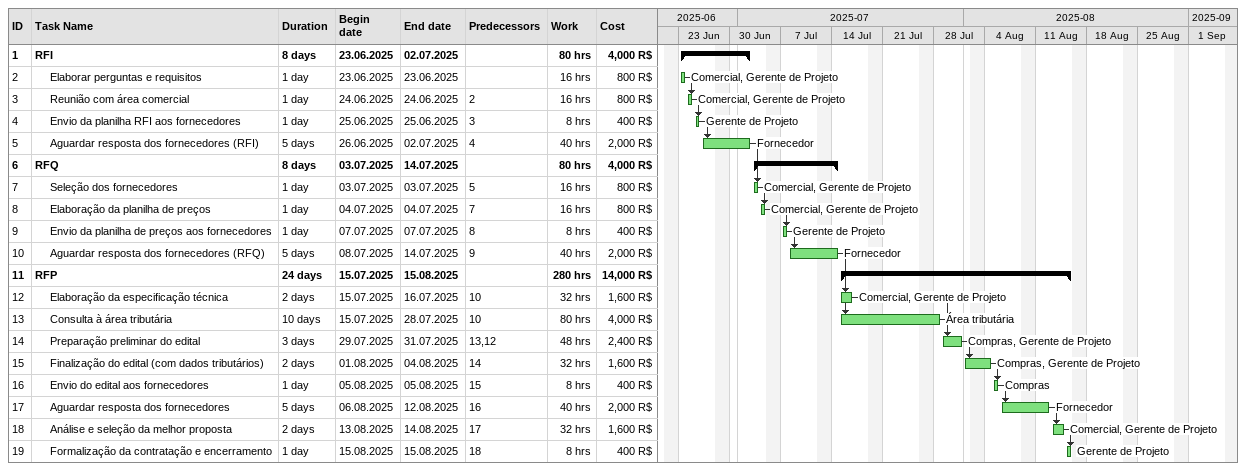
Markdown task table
| ID | Level | Task | Duration | Start | Finish | Predecessors | Resources | Work (h) | Cost (R$) |
|---|---|---|---|---|---|---|---|---|---|
| 1 | 1 | **RFI** | 8d | 2025-06-23 | 2025-07-02 |  |  | 80 | 4000 |
| 2 | 2 | Elaborar perguntas e requisitos | 1d | 2025-06-23 | 2025-06-23 |  | Comercial, Gerente de Projeto | 16 | 800 |
| 3 | 2 | Reunião com área comercial | 1d | 2025-06-24 | 2025-06-24 | 2 | Comercial, Gerente de Projeto | 16 | 800 |
| 4 | 2 | Envio da planilha RFI aos fornecedores | 1d | 2025-06-25 | 2025-06-25 | 3 | Gerente de Projeto | 8 | 400 |
| 5 | 2 | Aguardar resposta dos fornecedores (RFI) | 5d | 2025-06-26 | 2025-07-02 | 4 | Fornecedor | 40 | 2000 |
| 6 | 1 | **RFQ** | 8d | 2025-07-03 | 2025-07-14 |  |  | 80 | 4000 |
| 7 | 2 | Seleção dos fornecedores | 1d | 2025-07-03 | 2025-07-03 | 5 | Comercial, Gerente de Projeto | 16 | 800 |
| 8 | 2 | Elaboração da planilha de preços | 1d | 2025-07-04 | 2025-07-04 | 7 | Comercial, Gerente de Projeto | 16 | 800 |
| 9 | 2 | Envio da planilha de preços aos fornecedores | 1d | 2025-07-07 | 2025-07-07 | 8 | Gerente de Projeto | 8 | 400 |
| 10 | 2 | Aguardar resposta dos fornecedores (RFQ) | 5d | 2025-07-08 | 2025-07-14 | 9 | Fornecedor | 40 | 2000 |
| 11 | 1 | **RFP** | 24d | 2025-07-15 | 2025-08-15 |  |  | 280 | 14000 |
| 12 | 2 | Elaboração da especificação técnica | 2d | 2025-07-15 | 2025-07-16 | 10 | Comercial, Gerente de Projeto | 32 | 1600 |
| 13 | 2 | Consulta à área tributária | 10d | 2025-07-15 | 2025-07-28 | 10 | Área tributária | 80 | 4000 |
| 14 | 2 | Preparação preliminar do edital | 3d | 2025-07-29 | 2025-07-31 | 13, 12 | Compras, Gerente de Projeto | 48 | 2400 |
| 15 | 2 | Finalização do edital (com dados tributários) | 2d | 2025-08-01 | 2025-08-04 | 14 | Compras, Gerente de Projeto | 32 | 1600 |
| 16 | 2 | Envio do edital aos fornecedores | 1d | 2025-08-05 | 2025-08-05 | 15 | Compras | 8 | 400 |
| 17 | 2 | Aguardar resposta dos fornecedores | 5d | 2025-08-06 | 2025-08-12 | 16 | Fornecedor | 40 | 2000 |
| 18 | 2 | Análise e seleção da melhor proposta | 2d | 2025-08-13 | 2025-08-14 | 17 | Comercial, Gerente de Projeto | 32 | 1600 |
| 19 | 2 | Formalização da contratação e encerramento | 1d | 2025-08-15 | 2025-08-15 | 18 | Gerente de Projeto | 8 | 400 |
